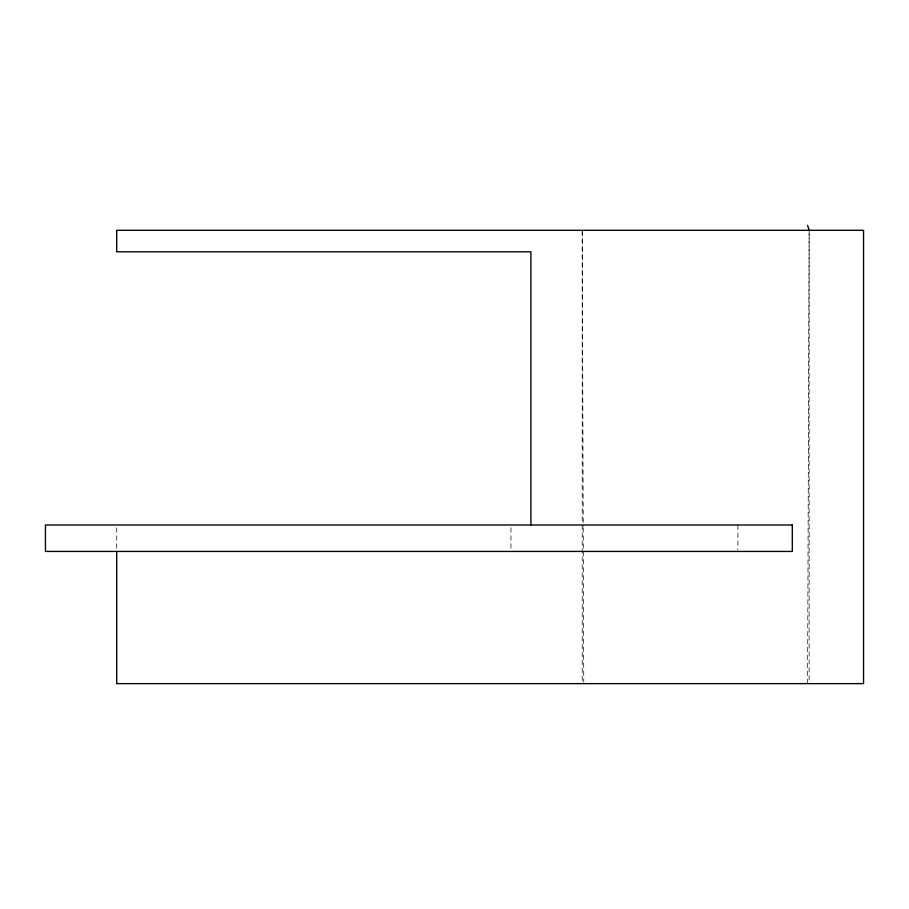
<?xml version="1.0" encoding="UTF-8"?>
<svg xmlns="http://www.w3.org/2000/svg" width="909" height="909" viewBox="0 0 909 909"><rect width="100%" height="100%" fill="white"/><g stroke="black" fill="none" stroke-linecap="round" stroke-linejoin="round"><path stroke-width="0.68" stroke-dasharray="4.54 3.41" d="M807.59 683.625L809.135 231.727M582.226 231.727L583.226 526.379M583.226 527.788L583.76 682.204M809.135 230.307L809.135 682.204M737.881 524.993L737.881 550.047M582.214 230.307L582.214 523.539M582.214 524.959L582.214 682.204M510.96 527.777L510.96 550.047M116.704 527.834L116.704 550.49"/><path stroke-width="1.36" d="M807.59 225.375L809.135 230.307M530.89 524.993L530.89 251.816L116.704 251.816L116.704 230.307L863.55 230.307L863.55 683.625L116.704 683.625L116.704 551.911M792.296 524.993L45.45 524.993L45.45 551.433L792.296 551.433L792.296 524.993"/></g></svg>
